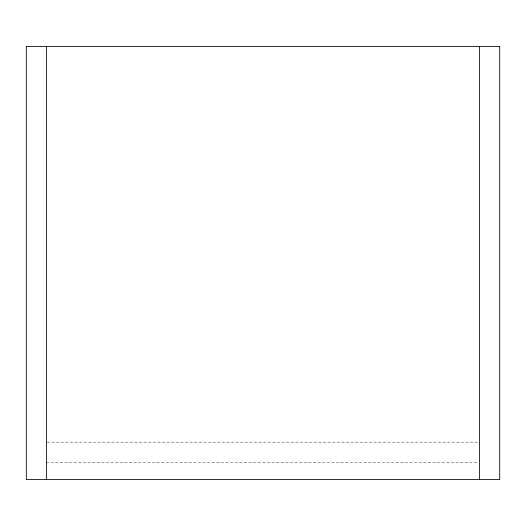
<?xml version="1.0" encoding="UTF-8"?>
<svg xmlns="http://www.w3.org/2000/svg" width="526" height="526" viewBox="0 0 526 526"><rect width="100%" height="100%" fill="white"/><g stroke="black" fill="none" stroke-linecap="round" stroke-linejoin="round"><path stroke-width="0.39" stroke-dasharray="2.63 1.97" d="M47.222 442.169L478.778 442.169M46.4 462.269L478.778 462.269"/><path stroke-width="0.79" d="M479.6 46.4L479.6 479.6M46.4 46.4L46.4 479.6M499.7 46.4L26.3 46.4L26.3 479.6L499.7 479.6L499.7 46.4"/></g></svg>
